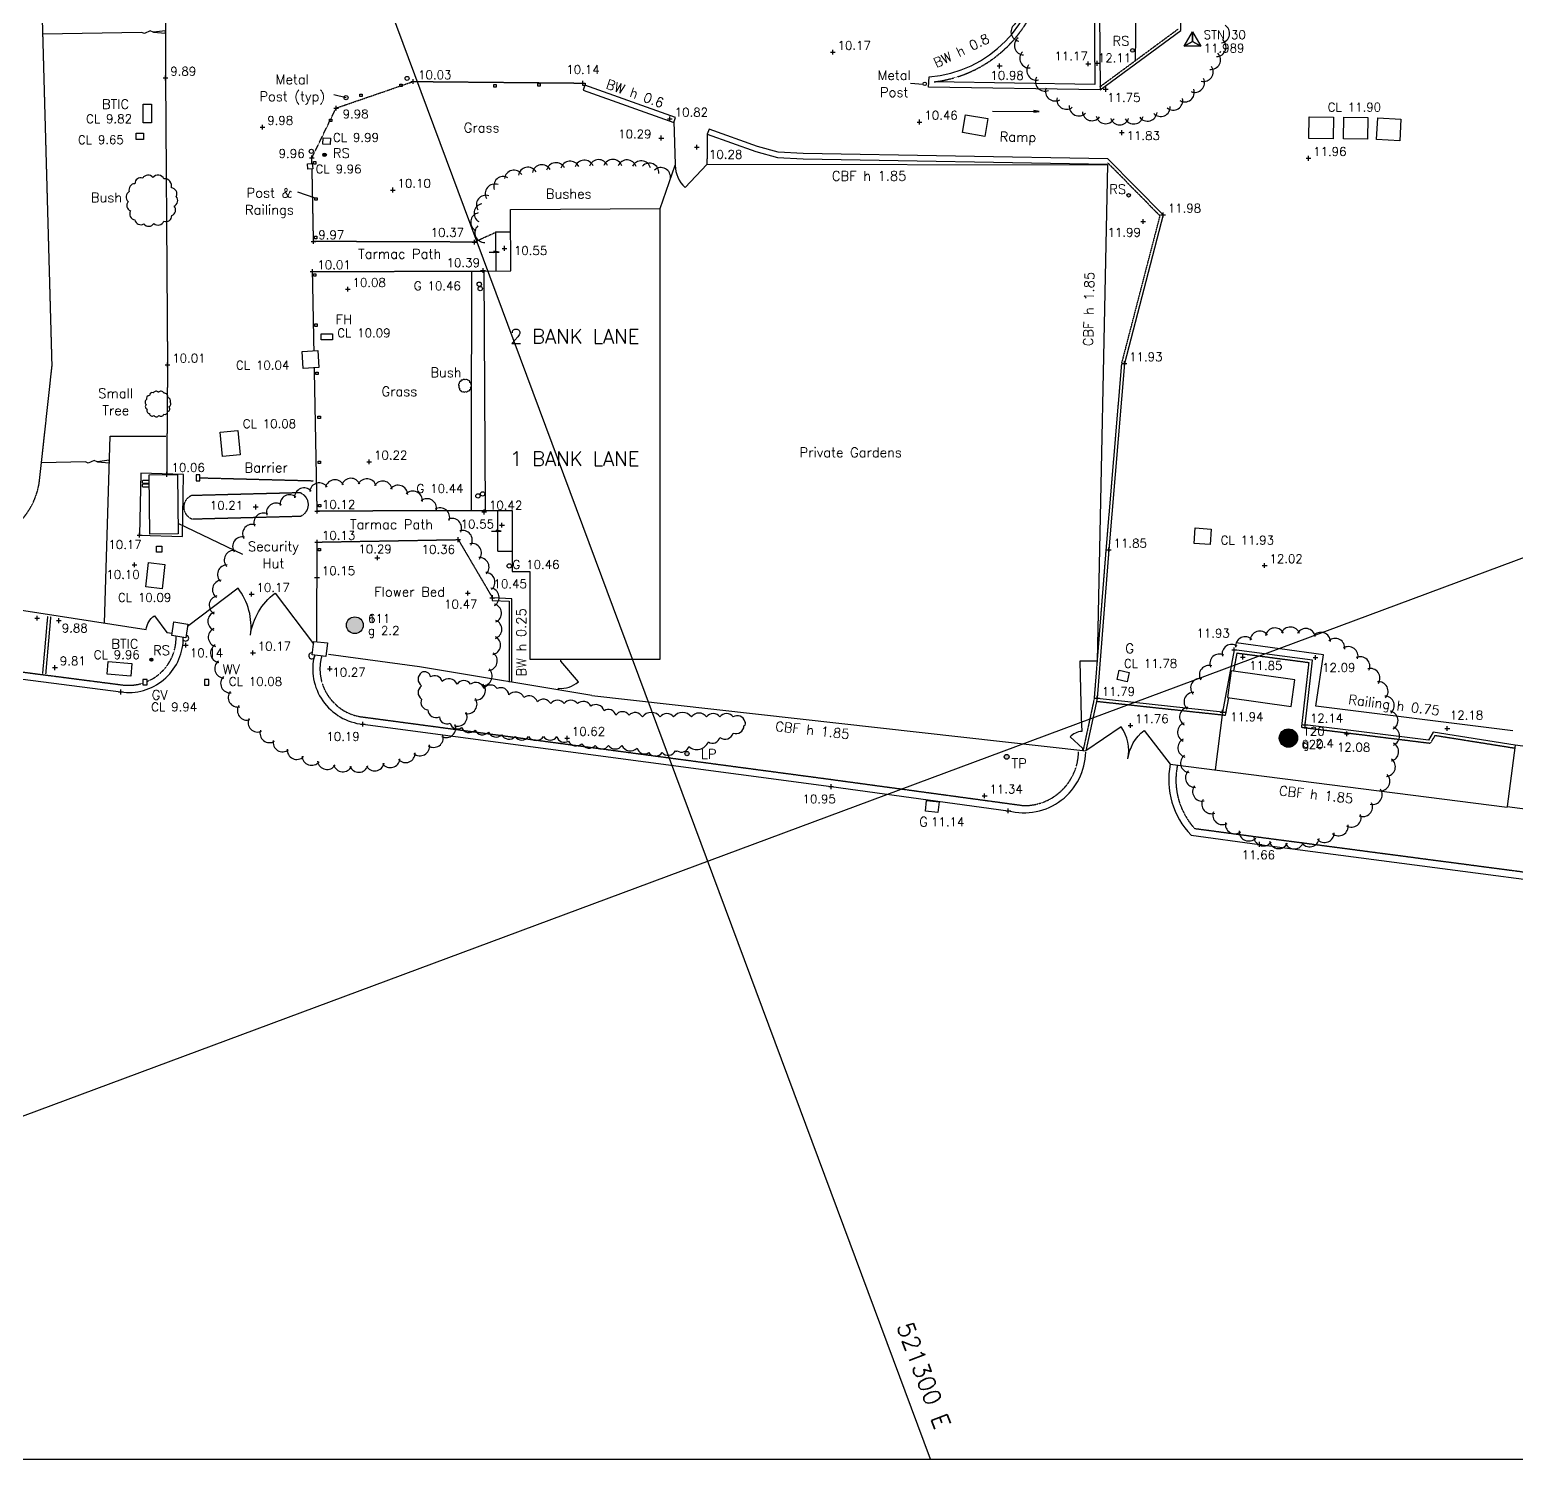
# Model space of a CAD drawing. Extents: x -4000 to 590500, y -6503 to 470250.
# Drawn here: x 271182 to 333139, y 0 to 59608 of the extents above; entities that cross this region are included whole.
import ezdxf
from ezdxf.enums import TextEntityAlignment as Align

# ---------------------------------------------------------------- set-up
doc = ezdxf.new("R2010")
doc.units = 0
doc.header["$LTSCALE"] = 0.0508
doc.linetypes.add('DASHED', pattern=[19.05, 12.7, -6.35])
for name, color, linetype in [('BORDER', 7, 'CONTINUOUS'), ('BOUNDARY', 30, 'CONTINUOUS'), ('BUILDING', 34, 'CONTINUOUS'), ('CONTROL', 1, 'CONTINUOUS'), ('DETAIL', 5, 'CONTINUOUS'), ('GIRTHTEXT', 4, 'CONTINUOUS'), ('GRID', 253, 'CONTINUOUS'), ('LEVEL', 1, 'CONTINUOUS'), ('OLDNUMBERS', 7, 'CONTINUOUS'), ('ROAD', 4, 'CONTINUOUS'), ('SERVICE', 1, 'CONTINUOUS'), ('STAIRS', 2, 'CONTINUOUS'), ('TEXT', 7, 'CONTINUOUS'), ('TEXT_SERVICE', 1, 'CONTINUOUS'), ('VEGETATION', 3, 'CONTINUOUS')]:
    doc.layers.add(name, color=color, linetype=linetype)
doc.styles.add('ROMANS', font='Romans.shx')

msp = doc.modelspace()

# ---------------------------------------------------------------- hatches: boundary and pattern name
at = {"layer": 'SERVICE', "linetype": 'Continuous'}
h = msp.add_hatch(color=256, dxfattribs=at)
edge = h.paths.add_edge_path()
edge.add_arc((317141, 58745), 75, 0, 360)
edge = h.paths.add_edge_path()
edge.add_arc((316982, 52705), 75, 0, 360)
h = msp.add_hatch(color=256, dxfattribs=at)
edge = h.paths.add_edge_path()
edge.add_arc((283472, 54390), 75, 0, 360)
h = msp.add_hatch(color=256, dxfattribs=at)
edge = h.paths.add_edge_path()
edge.add_arc((276253, 33341), 65, 0, 360)
h = msp.add_hatch(color=256, dxfattribs=at)
edge = h.paths.add_edge_path()
edge.add_arc((311900, 29290), 100, 0, 360)
edge = h.paths.add_edge_path()
edge.add_arc((298576, 29425), 90, 0, 360)
at = {"layer": 'VEGETATION', "linetype": 'Continuous'}
h = msp.add_hatch(color=256, dxfattribs=at)
edge = h.paths.add_edge_path()
edge.add_arc((227883, 42617), 79.6, 0, 360)
edge = h.paths.add_edge_path()
edge.add_arc((233266, 41682), 223, 0, 360)
edge = h.paths.add_edge_path()
edge.add_arc((241686, 40629), 143, 0, 360)
edge = h.paths.add_edge_path()
edge.add_arc((249898, 39497), 255, 0, 360)
edge = h.paths.add_edge_path()
edge.add_arc((258099, 38548), 127, 0, 360)
edge = h.paths.add_edge_path()
edge.add_arc((261557, 38046), 47.7, 0, 360)
edge = h.paths.add_edge_path()
edge.add_arc((284732, 34776), 350, 0, 360)
h = msp.add_hatch(color=256, dxfattribs=at)
edge = h.paths.add_edge_path()
edge.add_arc((323644, 30073), 382, 0, 360)

# ---------------------------------------------------------------- linework, layer by layer
at = {"layer": 'BORDER', "flags": 128}
msp.add_lwpolyline([(535000, 0), (535000, 465000), (0, 465000), (0, 0)], close=True, dxfattribs=at)
at = {"layer": 'BOUNDARY', "linetype": 'Continuous', "flags": 128}
for points in [[(297456, 52150), (298084, 53957, 0.198912), (298494, 53031), (299407, 53988)], [(276030, 34596, -0.198912), (276376, 35176), (276903, 34468)], [(293219, 32078), (293224, 32148, 0.198912), (294050, 32413), (293317, 33278), (293324, 33356)], [(316953, 29209, 0.198912), (316675, 30545), (315202, 29542)], [(316953, 29209, -0.198912), (317632, 30392), (318720, 28980)], [(315030, 30347, 0.198912), (314544, 30122), (315059, 29648)]]:
    msp.add_lwpolyline(points, format="xyb", dxfattribs=at)
for points in [[(316115, 53958), (299407, 53988)], [(316104, 53988), (315666, 33273), (314946, 33275), (315005, 30928), (315030, 30347)], [(157368, 51947), (169948, 48984), (186768, 46700), (207721, 43922), (217517, 42728), (232832, 40513), (244632, 39008), (257170, 37278), (267078, 35994), (276030, 34596)], [(276903, 34468), (277115, 34446)], [(294606, 31848), (287421, 33042), (283635, 33551)], [(294606, 31848), (315202, 29542)], [(315059, 29648), (315063, 29558)], [(318717, 28984), (332759, 27190)]]:
    msp.add_lwpolyline(points, dxfattribs=at)
at = {"layer": 'BUILDING', "linetype": 'Continuous', "flags": 128}
for points in [[(290179, 39551), (290119, 49543), (291232, 49552), (291219, 52107), (297456, 52150)], [(290179, 39566), (291289, 39566), (291289, 37016), (292019, 37016), (292024, 33356), (297456, 33356), (297456, 52150)]]:
    msp.add_lwpolyline(points, dxfattribs=at)
for points in [[(276194, 38575), (276166, 41044), (277346, 41057), (277374, 38588)], [(321097, 31763), (323752, 31392), (323907, 32501), (321253, 32872)], [(339405, 26338), (339742, 28896), (333099, 29771), (332763, 27213)]]:
    msp.add_lwpolyline(points, close=True, dxfattribs=at)
at = {"layer": 'CONTROL', "linetype": 'Continuous', "flags": 128}
msp.add_lwpolyline([(319649, 59120), (319649, 59520), (319995, 58920), (319649, 59120), (319303, 58920), (319649, 59520), (319649, 59120), (319995, 58920), (319303, 58920), (319649, 59120)], dxfattribs=at)
at = {"layer": 'DETAIL', "linetype": 'DASHED', "flags": 128}
msp.add_lwpolyline([(227633, 41265), (234600, 40987), (241007, 41343), (248481, 40632), (253820, 39778), (262007, 39066), (266064, 38497), (268206, 38204, 0.422244), (271595, 40851), (272115, 45612), (271321, 74241)], format="xyb", dxfattribs=at)
at = {"layer": 'DETAIL', "linetype": 'Continuous', "flags": 128}
for points in [[(315705, 68393), (315791, 57106), (308641, 57218), (308665, 57641)], [(315485, 68394), (315569, 57330), (308874, 57434)], [(316111, 54218), (303424, 54449), (302382, 54497), (301510, 54740), (299494, 55459), (299421, 55252), (301443, 54530), (302347, 54279), (303417, 54229), (316107, 53998)], [(291277, 32401), (291277, 35881), (290464, 35925), (290458, 35815), (291167, 35777), (291167, 32401)], [(333002, 30372), (324778, 31403), (325107, 33540), (321466, 34040)]]:
    msp.add_lwpolyline(points, dxfattribs=at)
at = {"layer": 'DETAIL', "linetype": 'DASHED', "flags": 128}
for points in [[(317354, 67149), (317256, 58315)], [(283950, 56341), (287168, 57450)], [(287168, 57450), (294233, 57383)], [(282943, 54264), (283950, 56341)], [(282947, 54030), (282943, 54264)], [(283011, 50777), (282952, 53810)], [(290560, 51132), (289726, 50753)], [(289726, 50753), (283011, 50777)], [(282970, 49525), (290119, 49543)], [(283034, 46226), (282970, 49525)], [(289593, 49541), (289577, 39573)], [(283163, 39535), (283048, 45515)], [(278268, 40925), (283007, 40802)], [(290179, 39551), (283163, 39535)], [(283146, 34090), (283163, 38244)], [(283163, 38244), (289041, 38347)], [(289041, 38347), (290464, 35925)]]:
    msp.add_lwpolyline(points, dxfattribs=at)
at = {"layer": 'DETAIL', "flags": 128}
for points in [[(276337, 59507), (276328, 59507), (276205, 59555), (275961, 59450), (275837, 59498), (271732, 59419)], [(274000, 41594), (273992, 41594), (273868, 41641), (273624, 41537), (273500, 41584), (271672, 41549)]]:
    msp.add_lwpolyline(points, dxfattribs=at)
for points in [[(276337, 59507), (276837, 59467), (276835, 59567)], [(274000, 41594), (274501, 41553), (274499, 41653)]]:
    msp.add_lwpolyline(points, close=True, dxfattribs=at)
at = {"layer": 'DETAIL', "linetype": 'Continuous', "flags": 128}
for points in [[(286601, 57343), (286701, 57343), (286701, 57243), (286601, 57243)], [(290529, 57317), (290629, 57317), (290629, 57217), (290529, 57217)], [(292354, 57360), (292454, 57360), (292454, 57260), (292354, 57260)], [(294233, 57383), (294333, 57383), (294333, 57283), (294233, 57283)], [(298102, 55942), (294322, 57290), (294248, 57082), (298029, 55735)], [(284942, 56926), (285042, 56926), (285042, 56826), (284942, 56826)], [(283671, 55883), (283771, 55883), (283771, 55783), (283671, 55783)], [(283005, 54108), (283105, 54108), (283105, 54008), (283005, 54008)], [(283065, 52598), (283165, 52598), (283165, 52497), (283065, 52497)], [(283048, 50995), (283148, 50995), (283148, 50895), (283048, 50895)], [(283013, 49428), (283113, 49428), (283113, 49328), (283013, 49328)], [(283060, 47339), (283160, 47339), (283160, 47239), (283060, 47239)], [(283104, 45335), (283204, 45335), (283204, 45235), (283104, 45235)], [(283196, 43501), (283296, 43501), (283296, 43401), (283196, 43401)], [(283201, 41623), (283301, 41623), (283301, 41523), (283201, 41523)], [(277544, 38472), (277587, 41059), (275806, 41116), (275763, 38529)], [(278118, 40800), (278268, 40800), (278268, 41050), (278118, 41050)], [(283215, 39811), (283315, 39811), (283315, 39711), (283215, 39711)], [(283200, 37979), (283300, 37979), (283300, 37879), (283200, 37879)], [(277682, 34257), (277099, 34349), (277188, 34912), (277771, 34821)], [(283523, 33473), (282956, 33537), (283021, 34104), (283587, 34039)]]:
    msp.add_lwpolyline(points, close=True, dxfattribs=at)
for points in [[(280382, 34363, 0.198912), (279867, 36324), (277757, 34721)], [(280382, 34363, -0.198912), (281405, 36114), (283007, 34005)]]:
    msp.add_lwpolyline(points, format="xyb", dxfattribs=at)
at = {"layer": 'DETAIL', "linetype": 'Continuous'}
for centre, radius in [((286911, 57577), 85), ((308483, 57351), 70), ((284368, 56776), 85), ((282919, 54538), 85)]:
    msp.add_circle(centre, radius, dxfattribs=at)
for centre, radius, start, end in [((308263, 62642), 5017, 274.59358, 356.53223), ((277682, 34242), 125, 163.93667, 82.29853), ((282938, 33504), 125, 76.76889, 9.88638)]:
    msp.add_arc(centre, radius, start, end, dxfattribs=at)
at = {"layer": 'DETAIL', "linetype": 'DASHED'}
msp.add_arc((308249, 62648), 5251, 276.82857, 356.47372, dxfattribs=at)
at = {"layer": 'GRID', "linetype": 'Continuous', "flags": 128}
for points in [[(308727, 0), (135582, 465000)], [(232453, 0), (535000, 112655)]]:
    msp.add_lwpolyline(points, dxfattribs=at)
at = {"layer": 'LEVEL', "flags": 128}
for points in [[(304553, 58674), (304753, 58674)], [(304653, 58574), (304653, 58774)], [(315301, 58083), (315301, 58283)], [(315675, 58109), (315675, 58309)], [(276841, 57496), (276841, 57696)], [(311506, 58097), (311706, 58097)], [(311606, 57997), (311606, 58197)], [(315201, 58183), (315401, 58183)], [(315575, 58209), (315775, 58209)], [(276741, 57596), (276941, 57596)], [(287068, 57450), (287268, 57450)], [(287168, 57350), (287168, 57550)], [(294133, 57383), (294333, 57383)], [(294233, 57283), (294233, 57483)], [(315926, 57123), (316126, 57123)], [(316026, 57023), (316026, 57223)], [(283950, 56241), (283950, 56441)], [(283850, 56341), (284050, 56341)], [(297763, 55886), (297963, 55886)], [(297863, 55786), (297863, 55986)], [(308270, 55660), (308270, 55860)], [(280783, 55544), (280983, 55544)], [(280883, 55444), (280883, 55644)], [(297504, 54991), (297504, 55191)], [(308170, 55760), (308370, 55760)], [(316599, 55316), (316799, 55316)], [(316699, 55216), (316699, 55416)], [(297404, 55091), (297604, 55091)], [(298883, 54714), (299083, 54714)], [(298983, 54614), (298983, 54814)], [(282843, 54264), (283043, 54264)], [(282943, 54164), (282943, 54364)], [(324375, 54248), (324575, 54248)], [(324475, 54148), (324475, 54348)], [(286214, 52923), (286414, 52923)], [(286314, 52823), (286314, 53023)], [(317491, 51608), (317691, 51608)], [(317591, 51508), (317591, 51708)], [(318316, 51887), (318516, 51887)], [(318416, 51787), (318416, 51987)], [(283011, 50677), (283011, 50877)], [(289726, 50653), (289726, 50853)], [(282911, 50777), (283111, 50777)], [(289626, 50753), (289826, 50753)], [(290872, 50490), (291072, 50490)], [(290972, 50390), (290972, 50590)], [(282970, 49425), (282970, 49625)], [(289976, 49569), (290176, 49569)], [(290076, 49469), (290076, 49669)], [(282870, 49525), (283070, 49525)], [(284336, 48786), (284536, 48786)], [(284436, 48686), (284436, 48886)], [(276823, 45631), (277024, 45631)], [(276924, 45531), (276924, 45731)], [(316705, 45686), (316905, 45686)], [(316805, 45586), (316805, 45786)], [(285232, 41589), (285432, 41589)], [(285332, 41489), (285332, 41689)], [(276791, 41071), (276991, 41071)], [(276891, 40971), (276891, 41171)], [(280500, 39708), (280700, 39708)], [(280600, 39608), (280600, 39808)], [(283063, 39535), (283263, 39535)], [(283163, 39435), (283163, 39635)], [(290023, 39500), (290223, 39500)], [(290123, 39400), (290123, 39600)], [(290863, 38853), (290863, 39053)], [(275663, 38529), (275863, 38529)], [(275763, 38429), (275763, 38629)], [(289041, 38247), (289041, 38447)], [(290763, 38953), (290963, 38953)], [(283063, 38244), (283263, 38244)], [(283163, 38144), (283163, 38344)], [(288941, 38347), (289141, 38347)], [(316055, 37916), (316255, 37916)], [(316155, 37816), (316155, 38016)], [(275448, 37292), (275648, 37292)], [(275548, 37192), (275548, 37392)], [(285572, 37586), (285772, 37586)], [(285672, 37486), (285672, 37686)], [(322552, 37272), (322752, 37272)], [(322652, 37172), (322652, 37372)], [(283057, 36771), (283257, 36771)], [(283157, 36671), (283157, 36871)], [(280332, 36071), (280532, 36071)], [(280432, 35971), (280432, 36171)], [(289338, 36110), (289538, 36110)], [(289438, 36010), (289438, 36210)], [(290464, 35825), (290464, 36025)], [(290364, 35925), (290564, 35925)], [(271391, 35076), (271591, 35076)], [(271491, 34976), (271491, 35176)], [(272292, 34970), (272492, 34970)], [(272392, 34870), (272392, 35070)], [(277592, 33942), (277792, 33942)], [(277692, 33842), (277692, 34042)], [(280386, 33627), (280586, 33627)], [(280486, 33527), (280486, 33727)], [(321284, 33752), (321484, 33752)], [(321384, 33652), (321384, 33852)], [(321746, 33344), (321746, 33544)], [(324771, 33330), (324771, 33530)], [(272135, 33009), (272335, 33009)], [(272235, 32909), (272235, 33109)], [(283586, 32966), (283786, 32966)], [(283686, 32866), (283686, 33066)], [(321645, 33444), (321846, 33444)], [(324671, 33430), (324871, 33430)], [(274878, 31994), (275078, 31994)], [(274978, 31894), (274978, 32094)], [(315565, 31735), (315765, 31735)], [(315665, 31635), (315665, 31835)], [(320801, 31156), (321001, 31156)], [(320901, 31056), (320901, 31256)], [(284968, 30648), (285168, 30648)], [(285068, 30548), (285068, 30748)], [(316958, 30599), (317158, 30599)], [(317058, 30499), (317058, 30699)], [(324239, 30623), (324439, 30623)], [(324339, 30523), (324339, 30723)], [(330165, 30467), (330365, 30467)], [(330265, 30367), (330265, 30567)], [(293478, 30072), (293678, 30072)], [(293578, 29972), (293578, 30172)], [(325979, 30249), (326179, 30249)], [(326079, 30149), (326079, 30349)], [(304488, 28046), (304688, 28046)], [(304588, 27946), (304588, 28146)], [(310882, 27665), (311082, 27665)], [(310982, 27565), (310982, 27765)], [(311868, 27040), (312068, 27040)], [(311968, 26940), (311968, 27140)], [(322336, 25639), (322536, 25639)], [(322436, 25539), (322436, 25739)]]:
    msp.add_lwpolyline(points, dxfattribs=at)
at = {"layer": 'ROAD', "linetype": 'DASHED', "flags": 128}
for points in [[(276973, 141680), (276838, 124530), (276834, 105500), (276791, 82678), (276841, 57596), (276924, 45631), (276891, 41071)], [(315790, 57231), (319044, 59636)], [(298029, 55735), (298084, 53957)], [(299421, 55252), (299407, 53988)], [(316102, 54070), (318283, 51854)], [(318283, 51854), (316689, 45716)], [(316686, 45696), (316035, 37926)], [(316035, 37925), (315546, 31745)], [(271924, 35154), (271712, 32745)], [(272053, 35143), (271842, 32734)], [(333079, 29642), (329744, 30173), (329548, 29847), (324196, 30510), (324502, 33209), (321490, 33607), (321350, 32859)], [(315553, 31747), (315082, 29556)], [(321145, 31757), (321006, 31014), (315657, 31592)], [(322475, 25937), (352113, 22034)]]:
    msp.add_lwpolyline(points, dxfattribs=at)
at = {"layer": 'ROAD', "linetype": 'Continuous', "flags": 128}
for points in [[(319164, 59578), (319057, 76835)], [(315791, 57106), (319164, 59578)], [(316111, 54218), (318416, 51887)], [(318416, 51887), (316805, 45686)], [(316805, 45686), (316155, 37916)], [(274296, 34867), (274535, 42665), (276855, 42659)], [(316155, 37916), (315665, 31735)], [(333099, 29771), (329678, 30316), (329480, 29986), (324339, 30623), (324646, 33321), (321384, 33752), (320901, 31156), (315670, 31721)], [(315670, 31721), (315202, 29542)], [(320901, 31156), (320593, 28744)], [(322436, 25639), (342981, 22934)]]:
    msp.add_lwpolyline(points, dxfattribs=at)
at = {"layer": 'ROAD', "linetype": 'DASHED', "flags": 128}
msp.add_lwpolyline([(282470, 39313), (277952, 39196, -0.649592), (277927, 40196), (282444, 40313, -0.649592)], format="xyb", close=True, dxfattribs=at)
at = {"layer": 'ROAD', "linetype": 'Continuous', "flags": 128}
for points in [[(253142, 34819), (274978, 31994, 0.443839), (277581, 34169, 0.443839)], [(283048, 33527, 0.45865), (285068, 30648), (304588, 28046)], [(304588, 28046), (311968, 27040, 0.487047), (315193, 29491)], [(318720, 28980, 0.247798), (319583, 26021), (322436, 25639)]]:
    msp.add_lwpolyline(points, format="xyb", dxfattribs=at)
at = {"layer": 'ROAD', "linetype": 'DASHED', "flags": 128}
for points in [[(253181, 35117), (275020, 32291, 0.112962), (275903, 32367, 0.112962)], [(276073, 32430, 0.309384), (277282, 34321)], [(283350, 33493, 0.466213), (285108, 30946), (304628, 28344)], [(304629, 28343), (312617, 27256, 0.410473), (314893, 29495)], [(319014, 28920, 0.238803), (319729, 26304), (322475, 25937)]]:
    msp.add_lwpolyline(points, format="xyb", dxfattribs=at)
at = {"layer": 'SERVICE', "linetype": 'Continuous', "flags": 128}
for points in [[(276256, 56498), (276257, 55728), (275907, 55727), (275906, 56497)], [(310181, 56059), (311118, 55900), (310992, 55161), (310056, 55319)], [(324507, 55971), (325517, 55963), (325510, 55063), (324500, 55071)], [(325947, 55962), (326957, 55944), (326941, 55045), (325931, 55062)], [(327362, 55931), (328330, 55879), (328281, 54980), (327313, 55033)], [(275917, 55295), (275918, 55025), (275618, 55024), (275617, 55294)], [(283399, 54835), (283412, 55105), (283711, 55091), (283699, 54821)], [(282761, 54016), (282960, 54031), (282977, 53812), (282777, 53797)], [(283798, 46683), (283328, 46683), (283328, 46933), (283798, 46933)], [(282580, 45485), (282534, 46194), (283183, 46235), (283228, 45527)], [(279861, 42900), (279959, 41884), (279213, 41812), (279114, 42827)], [(319712, 38184), (319756, 38833), (320424, 38788), (320380, 38139)], [(276463, 38079), (276683, 38079), (276683, 37829), (276463, 37829)], [(276023, 36376), (276136, 37389), (276812, 37313), (276698, 36300)], [(274455, 33268), (275441, 33179), (275394, 32651), (274408, 32740)], [(316585, 32904), (317005, 32812), (316920, 32421), (316500, 32513)], [(275903, 32291), (276073, 32291), (276073, 32521), (275903, 32521)], [(278471, 32284), (278641, 32284), (278641, 32514), (278471, 32514)], [(309030, 26965), (308513, 27023), (308563, 27471), (309080, 27412)]]:
    msp.add_lwpolyline(points, close=True, dxfattribs=at)
for points in [[(276162, 40811), (275912, 40811, 0.414214), (275862, 40761), (275862, 40751, 0.414214), (275912, 40701), (276170, 40701)], [(276171, 40661), (275914, 40661, 0.414214), (275864, 40611), (275864, 40601, 0.414214), (275914, 40551), (276172, 40551)]]:
    msp.add_lwpolyline(points, format="xyb", dxfattribs=at)
at = {"layer": 'SERVICE', "linetype": 'Continuous'}
for centre, radius in [((317141, 58745), 75), ((283472, 54390), 75), ((316982, 52705), 75), ((289920, 48998), 90), ((289956, 48813), 90), ((290055, 40254), 90), ((289860, 40171), 90), ((291167, 37251), 90), ((276253, 33341), 65), ((298576, 29425), 90), ((311900, 29290), 100)]:
    msp.add_circle(centre, radius, dxfattribs=at)
at = {"layer": 'STAIRS', "flags": 128}
for points in [[(311302, 56208), (313250, 56202)], [(313029, 56183), (313038, 56174)], [(313030, 56225), (313075, 56179)], [(313030, 56211), (313063, 56177)], [(313030, 56197), (313050, 56176)], [(313037, 56232), (313088, 56181)], [(313053, 56230), (313100, 56182)], [(313069, 56228), (313113, 56184)], [(313086, 56225), (313125, 56186)], [(313102, 56223), (313138, 56187)], [(313119, 56221), (313150, 56189)], [(313135, 56218), (313162, 56191)], [(313151, 56216), (313175, 56192)], [(313168, 56214), (313187, 56194)], [(313184, 56212), (313200, 56196)], [(313200, 56209), (313212, 56197)], [(313217, 56207), (313225, 56199)], [(290332, 50337), (290742, 50338)], [(290521, 50322), (290530, 50313)], [(290522, 50364), (290567, 50317)], [(290522, 50350), (290555, 50316)], [(290522, 50336), (290542, 50314)], [(290529, 50371), (290580, 50319)], [(290546, 50368), (290592, 50320)], [(290562, 50366), (290605, 50322)], [(290578, 50363), (290617, 50323)], [(290595, 50361), (290630, 50325)], [(290611, 50358), (290642, 50326)], [(290627, 50356), (290655, 50328)], [(290644, 50353), (290667, 50329)], [(290660, 50351), (290679, 50331)], [(290676, 50348), (290692, 50332)], [(290693, 50346), (290704, 50334)], [(290709, 50343), (290717, 50335)], [(290427, 38705), (290836, 38706)], [(290616, 38717), (290649, 38683)], [(290616, 38703), (290637, 38682)], [(290616, 38689), (290624, 38680)], [(290617, 38731), (290662, 38685)], [(290624, 38738), (290674, 38686)], [(290640, 38736), (290687, 38688)], [(290656, 38733), (290699, 38689)], [(290673, 38731), (290712, 38691)], [(290689, 38728), (290724, 38692)], [(290705, 38726), (290736, 38694)], [(290722, 38723), (290749, 38695)], [(290738, 38721), (290761, 38697)], [(290754, 38718), (290774, 38698)], [(290771, 38716), (290786, 38700)], [(290787, 38713), (290799, 38701)], [(290804, 38711), (290811, 38703)]]:
    msp.add_lwpolyline(points, dxfattribs=at)
for points in [[(313250, 56202), (313030, 56233), (313029, 56173)], [(290742, 50338), (290522, 50372), (290521, 50312)], [(290836, 38706), (290617, 38739), (290616, 38679)]]:
    msp.add_lwpolyline(points, close=True, dxfattribs=at)
at = {"layer": 'STAIRS', "linetype": 'Continuous', "flags": 128}
for points in [[(290588, 51175), (291224, 51178)], [(290588, 51175), (290602, 49547)], [(290689, 37861), (290689, 39566)], [(290689, 37861), (291289, 37861)]]:
    msp.add_lwpolyline(points, dxfattribs=at)
at = {"layer": 'TEXT', "linetype": 'Continuous', "flags": 128}
for points in [[(307895, 57378), (308414, 57337)], [(283851, 56907), (284368, 56776)], [(282347, 52849), (283065, 52598)], [(280058, 37726), (277369, 39016)]]:
    msp.add_lwpolyline(points, dxfattribs=at)
at = {"layer": 'VEGETATION', "linetype": 'Continuous', "flags": 128}
for points in [[(276311, 53449, 0.520567), (275891, 53421, 0.520567), (275565, 53188, 0.520567), (275332, 52862, 0.520567), (275286, 52443, 0.520567), (275379, 52052, 0.520567), (275565, 51679, 0.520567), (275938, 51512, 0.520567), (276357, 51530, 0.520567), (276777, 51623, 0.520567), (277103, 51856, 0.520567), (277196, 52257, 0.520567), (277289, 52648, 0.520567), (277084, 53020, 0.520567), (276777, 53393, 0.520567), (276311, 53449)], [(289330, 45005, 0.520567), (289225, 44998, 0.520567), (289143, 44940, 0.520567), (289085, 44859, 0.520567), (289074, 44754, 0.520567), (289097, 44656, 0.520567), (289143, 44563, 0.520567), (289237, 44521, 0.520567), (289341, 44526, 0.520567), (289446, 44549, 0.520567), (289528, 44607, 0.520567), (289551, 44707, 0.520567), (289574, 44805, 0.520567), (289523, 44898, 0.520567), (289446, 44991, 0.520567), (289330, 45005)], [(276543, 44485, 0.520567), (276333, 44471, 0.520567), (276170, 44355, 0.520567), (276054, 44192, 0.520567), (276031, 43982, 0.520567), (276077, 43787, 0.520567), (276170, 43601, 0.520567), (276357, 43517, 0.520567), (276566, 43526, 0.520567), (276776, 43573, 0.520567), (276939, 43689, 0.520567), (276986, 43889, 0.520567), (277032, 44085, 0.520567), (276930, 44271, 0.520567), (276776, 44457, 0.520567), (276543, 44485)], [(287513, 32806, 0.520567), (287513, 32249, 0.520567), (287513, 31693, 0.520567), (287773, 31248, 0.520567), (288256, 30951, 0.520567), (288701, 30691, 0.520567), (289184, 30506, 0.520567), (289741, 30395, 0.520567), (290297, 30320, 0.520567), (290854, 30209, 0.520567), (291411, 30135, 0.520567), (291968, 30135, 0.520567), (292599, 30135, 0.520567), (293155, 30135, 0.520567), (293638, 29949, 0.520567), (294195, 29838, 0.520567), (294752, 29764, 0.520567), (295308, 29764, 0.520567), (295865, 29764, 0.520567), (296496, 29653, 0.520567), (296979, 29467, 0.520567), (297535, 29467, 0.520567), (298092, 29541, 0.520567), (298166, 29541, 0.520567), (298649, 29727, 0.520567), (299466, 29912, 0.520567), (299948, 30098, 0.520567), (300505, 30283, 0.520567), (300950, 30580, 0.520567), (300987, 30766, 0.520567), (300505, 30951, 0.520567), (299948, 30951, 0.520567), (299391, 30951, 0.520567), (298760, 30951, 0.520567), (298018, 30951, 0.520567), (297461, 30951, 0.520567), (296719, 30951, 0.520567), (296162, 31025, 0.520567), (295605, 31025, 0.520567), (295123, 31211, 0.520567), (294566, 31396, 0.520567), (294009, 31507, 0.520567), (293452, 31507, 0.520567), (292896, 31507, 0.520567), (292339, 31582, 0.520567), (291782, 31767, 0.520567), (291151, 31878, 0.520567), (290668, 32138, 0.520567), (290112, 32138, 0.520567), (289555, 32324, 0.520567), (288998, 32324, 0.520567), (288367, 32435, 0.520567), (287885, 32620, 0.520567), (287513, 32806)]]:
    msp.add_lwpolyline(points, format="xyb", close=True, dxfattribs=at)
at = {"layer": 'VEGETATION', "linetype": 'Continuous'}
for centre, radius in [((284732, 34776), 350), ((323644, 30073), 382)]:
    msp.add_circle(centre, radius, dxfattribs=at)
for centre, start, end in [((312479, 59521), 120.60195, 259.87368), ((320793, 59456), 279.23336, 58.50509), ((312623, 58954), 128.53352, 267.80525), ((320641, 58891), 271.30179, 50.57352), ((312844, 58412), 136.46509, 275.73682), ((320412, 58353), 263.37022, 42.64195), ((313137, 57905), 144.39666, 283.66839), ((313497, 57444), 152.32823, 291.59996), ((320111, 57851), 255.43865, 34.71038), ((313917, 57037), 160.2598, 299.53153), ((319317, 56995), 239.57551, 18.84724), ((319744, 57396), 247.50708, 26.77881), ((314390, 56692), 168.19137, 307.4631), ((314906, 56416), 176.12294, 315.39467), ((318319, 56389), 223.71237, 2.9841), ((318839, 56658), 231.64394, 10.91567), ((315454, 56213), 184.05451, 323.32624), ((316026, 56088), 191.98608, 331.25781), ((316610, 56043), 199.91765, 339.18939), ((317194, 56079), 207.84923, 347.12096), ((317767, 56195), 215.7808, 355.05253), ((292526, 53578), 29.44754, 168.71927), ((293114, 53662), 27.50797, 166.7797), ((293704, 53726), 25.5684, 164.84013), ((294296, 53769), 23.62882, 162.90055), ((294889, 53793), 21.68925, 160.96098), ((295482, 53797), 19.74968, 159.02141), ((296076, 53780), 17.81011, 157.08184), ((296668, 53744), 15.87054, 155.14227), ((297005, 53644), 356.45395, 135.72568), ((290920, 53088), 61.25727, 200.529), ((291361, 53351), 33.32668, 172.59841), ((291942, 53474), 31.38711, 170.65884), ((297489, 53460), 352.70218, 131.97391), ((290198, 52306), 72.71362, 211.98535), ((290568, 52770), 70.77404, 210.04577), ((290099, 51955), 100.65767, 239.92941), ((289960, 51579), 102.59725, 241.86898), ((290132, 51139), 133.77166, 273.04339), ((284566, 40504), 22.03079, 161.30252), ((282617, 40101), 42.03079, 181.30252), ((283249, 40311), 35.36413, 174.63586), ((283902, 40445), 28.69746, 167.96919), ((285232, 40484), 15.36413, 154.63586), ((285891, 40388), 8.69746, 147.96919), ((286535, 40215), 2.03079, 141.30252), ((287154, 39969), 355.36413, 134.63586), ((281446, 39470), 55.36413, 194.63586), ((282013, 39820), 48.69746, 187.96919), ((287741, 39653), 348.69746, 127.96919), ((288287, 39271), 342.03079, 121.30252), ((280923, 39056), 62.03079, 201.30252), ((288784, 38828), 335.36413, 114.63586), ((280038, 38062), 75.36413, 214.63586), ((280452, 38585), 68.69746, 207.96919), ((289227, 38330), 328.69746, 107.96919), ((279688, 37495), 82.03079, 221.30252), ((289610, 37784), 322.03079, 101.30252), ((279407, 36891), 88.69746, 227.96919), ((289926, 37197), 315.36413, 94.63586), ((279197, 36259), 95.36413, 234.63586), ((290172, 36578), 308.69746, 87.96919), ((279063, 35606), 102.03079, 241.30252), ((290344, 35934), 302.03079, 81.30252), ((279004, 34942), 108.69746, 247.96919), ((290441, 35275), 295.36413, 74.63586), ((290460, 34609), 288.69746, 67.96919), ((323725, 34303), 19.26656, 158.53829), ((279024, 34276), 115.36413, 254.63586), ((290402, 33945), 282.03079, 61.30252), ((321840, 33899), 45.60803, 184.87976), ((322445, 34130), 36.82754, 176.09927), ((323078, 34265), 28.04705, 167.31878), ((324369, 34241), 10.48608, 149.75781), ((324997, 34081), 1.70559, 140.97732), ((325593, 33827), 352.9251, 132.19683), ((279120, 33617), 122.03079, 261.30252), ((290268, 33292), 275.36413, 54.63586), ((320769, 33177), 63.169, 202.44073), ((321277, 33579), 54.38852, 193.66025), ((326143, 33486), 344.14461, 123.41634), ((326635, 33064), 335.36413, 114.63586), ((279293, 32973), 128.69746, 267.96919), ((290058, 32660), 268.69746, 47.96919), ((320329, 32701), 71.94949, 211.22122), ((327057, 32573), 326.58364, 105.85537), ((279539, 32354), 135.36413, 274.63586), ((289776, 32056), 262.03079, 41.30252), ((319967, 32165), 80.72998, 220.00171), ((327398, 32022), 317.80315, 97.07488), ((279855, 31767), 142.03079, 281.30252), ((289426, 31489), 255.36413, 34.63586), ((319690, 31579), 89.51047, 228.7822), ((327652, 31426), 309.02266, 88.29439), ((280237, 31221), 148.69746, 287.96919), ((289013, 30966), 248.69746, 27.96919), ((319507, 30958), 98.29095, 237.56269), ((327811, 30799), 300.24217, 79.5139), ((280680, 30724), 155.36413, 294.63586), ((281178, 30281), 162.03079, 301.30252), ((288542, 30495), 242.03079, 21.30252), ((319420, 30316), 107.07144, 246.34317), ((327873, 30154), 291.46169, 70.73342), ((281724, 29898), 168.69746, 307.96919), ((287452, 29732), 228.69746, 7.96919), ((288019, 30082), 235.36413, 14.63586), ((319433, 29668), 115.85193, 255.12366), ((327836, 29507), 282.6812, 61.95293), ((282311, 29582), 175.36413, 314.63586), ((282930, 29336), 182.03079, 321.30252), ((286216, 29240), 215.36413, 354.63586), ((286848, 29450), 222.03079, 1.30252), ((319544, 29030), 124.63242, 263.90415), ((327701, 28874), 273.90071, 53.17244), ((283574, 29164), 188.69746, 327.96919), ((284233, 29067), 195.36413, 334.63586), ((284899, 29048), 202.03079, 341.30252), ((285563, 29106), 208.69746, 347.96919), ((319751, 28417), 133.41291, 272.68464), ((327470, 28269), 265.12022, 44.39195), ((320049, 27842), 142.19339, 281.46512), ((327150, 27706), 256.33974, 35.61147), ((320432, 27319), 150.97388, 290.24561), ((326747, 27198), 247.55925, 26.83098), ((320890, 26861), 159.75437, 299.0261), ((326272, 26758), 238.77876, 18.05049), ((321413, 26479), 168.53486, 307.80659), ((321987, 26180), 177.31534, 316.58708), ((325150, 26120), 221.21778, 0.48951), ((325735, 26396), 229.99827, 9.27), ((322601, 25973), 186.09583, 325.36756), ((323239, 25862), 194.87632, 334.14805), ((323887, 25849), 203.65681, 342.92854), ((324529, 25936), 212.4373, 351.70903)]:
    msp.add_arc(centre, 400, start, end, dxfattribs=at)

# ---------------------------------------------------------------- texts
at = {"layer": 'CONTROL', "style": 'ROMANS'}
for s, p in [('STN 30', (320109, 59220)), ('11.989', (320109, 58660))]:
    msp.add_text(s, height=360, dxfattribs=at).set_placement(p)
at = {"layer": 'GIRTHTEXT', "style": 'ROMANS'}
for s, p in [('g 2.2', (285283, 34376)), ('g 2.4', (324226, 29673))]:
    msp.add_text(s, height=360, dxfattribs=at).set_placement(p)
at = {"layer": 'GRID', "linetype": 'Continuous', "style": 'ROMANS'}
msp.add_text('521300 E', height=700, rotation=290.42304, dxfattribs=at).set_placement((307304, 5557))
at = {"layer": 'LEVEL', "style": 'ROMANS'}
for s, p in [('10.17', (304853, 58774)), ('11.17', (313893, 58332)), ('12.11', (315699, 58254)), ('9.89', (277041, 57696)), ('10.03', (287368, 57550)), ('10.14', (293546, 57764)), ('10.98', (311222, 57524)), ('11.75', (316089, 56604)), ('CL 11.90', (325281, 56197)), ('CL 9.82', (273531, 55715)), ('9.98', (281083, 55644)), ('9.98', (284224, 55914)), ('10.82', (298063, 55986)), ('10.46', (308470, 55860)), ('CL 9.65', (273190, 54840)), ('CL 9.99', (283823, 54935)), ('10.29', (295708, 55080)), ('11.83', (316899, 55011)), ('9.96', (281560, 54265)), ('10.28', (299493, 54230)), ('11.96', (324675, 54348)), ('CL 9.96', (283098, 53620)), ('10.10', (286514, 53023)), ('11.98', (318616, 51987)), ('9.97', (283211, 50877)), ('10.37', (287893, 50975)), ('11.99', (316106, 50979)), ('10.55', (291364, 50217)), ('10.01', (283170, 49625)), ('10.39', (288557, 49714)), ('10.08', (284636, 48886)), ('G 10.46', (287191, 48747)), ('CL 10.09', (283998, 46783)), ('10.01', (277124, 45731)), ('11.93', (317005, 45786)), ('CL 10.04', (279779, 45443)), ('CL 10.08', (280061, 43000)), ('10.06', (277091, 41171)), ('10.22', (285532, 41689)), ('G 10.44', (287302, 40300)), ('10.21', (278688, 39596)), ('10.12', (283363, 39635)), ('10.42', (290323, 39600)), ('10.55', (289142, 38817)), ('10.13', (283363, 38344)), ('CL 11.93', (320819, 38147)), ('10.17', (274460, 37960)), ('10.29', (284882, 37776)), ('10.36', (287519, 37759)), ('11.85', (316355, 38016)), ('10.15', (283357, 36871)), ('G 10.46', (291302, 37127)), ('12.02', (322852, 37372)), ('10.10', (274376, 36714)), ('10.45', (290515, 36323)), ('CL 10.09', (274859, 35756)), ('10.17', (280632, 36171)), ('10.47', (288453, 35475)), ('9.88', (272518, 34478)), ('10.17', (280686, 33727)), ('11.93', (319811, 34261)), ('9.81', (272435, 33109)), ('CL 9.96', (273851, 33368)), ('10.14', (277858, 33443)), ('10.27', (283795, 32634)), ('CL 11.78', (316785, 33004)), ('11.85', (322005, 32915)), ('12.09', (325046, 32829)), ('CL 10.08', (279480, 32253)), ('11.79', (315865, 31835)), ('CL 9.94', (276244, 31189)), ('11.76', (317258, 30699)), ('11.94', (321214, 30779)), ('12.14', (324539, 30723)), ('12.18', (330373, 30849)), ('10.62', (293778, 30172)), ('10.19', (283546, 29958)), ('12.08', (325665, 29508)), ('11.34', (311182, 27765)), ('10.95', (303390, 27352)), ('11.14', (308746, 26396)), ('11.66', (321694, 25021))]:
    msp.add_text(s, height=360, dxfattribs=at).set_placement(p)
at = {"layer": 'OLDNUMBERS', "style": 'ROMANS'}
for s, p in [('111', (285283, 34876)), ('120', (324226, 30173))]:
    msp.add_text(s, height=360, dxfattribs=at).set_placement(p)
at = {"layer": 'TEXT', "style": 'ROMANS'}
for s, rotation, p in [('BW h 0.8', 25.76457, (310013, 58736)), ('RS', 0.43652, (316663, 59143)), ('BW h 0.6', 340.38219, (296412, 56950)), ('Ramp', 359.09691, (312371, 55137)), ('RS', 0.43652, (316525, 52959)), ('CBF h 1.85', 88.78789, (315323, 47961)), ('BW h 0.25', 90, (291669, 34061)), ('Railing h 0.75', 352.86067, (328047, 31449)), ('CBF h 1.85', 353.61426, (303801, 30401)), ('CBF h 1.85', 353.61426, (324798, 27714))]:
    msp.add_text(s, height=400, rotation=rotation, dxfattribs=at).set_placement(p, align=Align.MIDDLE_CENTER)
for s, height, p in [('Metal', 400, (282125, 57537)), ('Metal', 400, (307212, 57712)), ('Post (typ)', 400, (282125, 56828)), ('Post', 400, (307212, 57002)), ('BTIC', 400, (274759, 56505)), ('Grass', 400, (290016, 55526)), ('RS', 400, (284168, 54461)), ('CBF h 1.85', 400, (306167, 53512)), ('Bush', 400, (274382, 52611)), ('Post &', 400, (281172, 52808)), ('Bushes', 400, (293647, 52767)), ('Railings', 400, (281172, 52099)), ('Tarmac Path', 400, (286601, 50261)), ('FH', 400, (284275, 47525)), ('2 BANK LANE', 600, (293894, 46819)), ('Bush', 400, (288531, 45318)), ('Small', 400, (274767, 44447)), ('Grass', 400, (286589, 44526)), ('Tree', 400, (274767, 43738)), ('Private Gardens', 400, (305398, 41984)), ('Barrier', 400, (281035, 41350)), ('1 BANK LANE', 600, (293894, 41719)), ('Tarmac Path', 400, (286260, 38979)), ('Security', 400, (281340, 38066)), ('Hut', 400, (281340, 37357)), ('Flower Bed', 400, (287016, 36169)), ('BTIC', 400, (275148, 34002)), ('RS', 400, (276674, 33734)), ('G', 400, (317025, 33811)), ('WV', 400, (279587, 32934)), ('GV', 400, (276600, 31872)), ('LP', 400, (299484, 29409)), ('TP', 400, (312420, 29015))]:
    msp.add_text(s, height=height, dxfattribs=at).set_placement(p, align=Align.MIDDLE_CENTER)
for s, p in [('611', (285283, 34876)), ('620', (324180, 29628))]:
    msp.add_text(s, height=360, dxfattribs=at).set_placement(p)
at = {"layer": 'TEXT_SERVICE', "style": 'ROMANS'}
msp.add_text('G', height=400, dxfattribs=at).set_placement((308436, 26582), align=Align.MIDDLE_CENTER)

doc.saveas('drawing.dxf')
